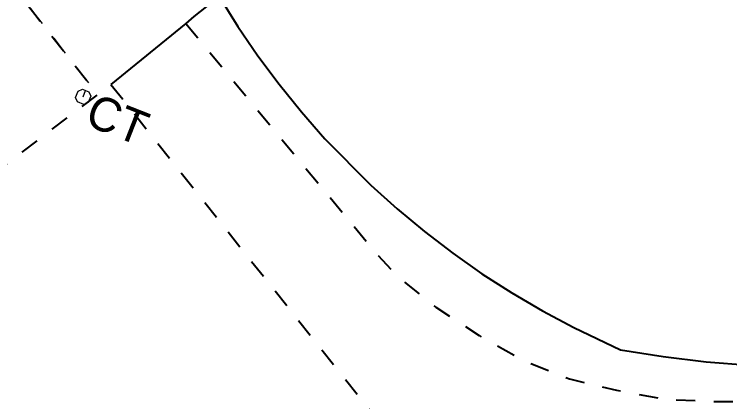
# Model space of a CAD drawing. Extents: x 421500 to 422711, y 436000 to 437000.
# Drawn here: x 422064.9 to 422083.91, y 436554.74 to 436565.02 of the extents above; entities that cross this region are included whole.
import ezdxf
from ezdxf.enums import TextEntityAlignment as Align

# ---------------------------------------------------------------- set-up
doc = ezdxf.new("R2010")
doc.units = 0
doc.linetypes.add('716709-ExBase$0$BLIP', pattern=[1, 0.5, -0.5])
doc.linetypes.add('716709-ExBase$0$OS-DASHEDLINE', pattern=[1, 0.5, -0.5])
doc.layers.get('0').update_dxf_attribs({"color": 210})
doc.layers.add('716709-ExBase$0$LCCPoint Features', color=8, linetype='Continuous', lineweight=0)
doc.layers.add('716709-ExBase$0$LCCVerges Footpaths and Tracks', color=8, linetype='716709-ExBase$0$BLIP', lineweight=0)
for name, color, linetype in [('716709-ExBase$0$OS-JoinV', 8, '716709-ExBase$0$BLIP'), ('716709-ExBase$0$OS-LINE_0030_OBSTRUCTING_FEAT', 8, 'Continuous'), ('716709-ExBase$0$OS-LINE_0032_PATH_OR_EDGE', 8, '716709-ExBase$0$OS-DASHEDLINE'), ('716709-ExBase$0$XC-LCCVerges', 251, '716709-ExBase$0$BLIP'), ('Pr-KerbEdge', 8, 'Continuous')]:
    doc.layers.add(name, color=color, linetype=linetype)
doc.styles.add('716709-ExBase$0$Style-WORKING', font='WORKING.shx')

# ---------------------------------------------------------------- blocks, each defined once
blk = doc.blocks.new('716709-ExBase$0$MSL1')
at = {"color": 0, "linetype": 'ByBlock', "lineweight": -2, "flags": 128}
blk.add_lwpolyline([(0, 0), (0, 1), (0.5, 1), (1, 0.5), (1, -0.5), (0.5, -1), (-0.5, -1), (-1, -0.5), (-1, 0.5), (-0.5, 1), (0, 1)], dxfattribs=at)

msp = doc.modelspace()

# ---------------------------------------------------------------- linework, layer by layer
at = {"layer": '716709-ExBase$0$LCCVerges Footpaths and Tracks', "flags": 128}
msp.add_lwpolyline([(422062.113, 436568.997), (422064.119, 436566.716), (422065.446, 436565.025), (422067.113, 436562.901)], dxfattribs=at)
at = {"layer": '716709-ExBase$0$OS-JoinV', "flags": 128}
msp.add_lwpolyline([(422061.139, 436558.331), (422067.47, 436563.16)], dxfattribs=at)
at = {"layer": '716709-ExBase$0$OS-LINE_0030_OBSTRUCTING_FEAT'}
for p, q in [((422070.34, 436565.5), (422069.67, 436564.96)), ((422069.67, 436564.96), (422069.46, 436564.78)), ((422069.46, 436564.78), (422067.47, 436563.16))]:
    msp.add_line(p, q, dxfattribs=at)
at = {"layer": '716709-ExBase$0$OS-LINE_0030_OBSTRUCTING_FEAT', "flags": 128}
msp.add_lwpolyline([(422070.34, 436565.5), (422070.84, 436564.7), (422071.37, 436563.92), (422071.94, 436563.17), (422072.53, 436562.43), (422073.15, 436561.72), (422074.37, 436560.49), (422075.07, 436559.86), (422075.8, 436559.26), (422076.55, 436558.68), (422077.32, 436558.14), (422078.12, 436557.63), (422078.93, 436557.15), (422079.77, 436556.71), (422081.01, 436556.12), (422082.14, 436555.94), (422083.28, 436555.8), (422084.42, 436555.71)], dxfattribs=at)
at = {"layer": '716709-ExBase$0$OS-LINE_0032_PATH_OR_EDGE', "flags": 128}
for points in [[(422069.46, 436564.78), (422074.5, 436558.7), (422075.1, 436558.05), (422076.1, 436557.25), (422077.25, 436556.5), (422078.4, 436555.85), (422079.65, 436555.35), (422080.9, 436555.05), (422082.25, 436554.8), (422083.55, 436554.75), (422086.1, 436554.75), (422105.6, 436555.3), (422105.55, 436552.55), (422093.28, 436552.22), (422083.5, 436551.95), (422083.8, 436549.9)], [(422067.47, 436563.16), (422074.8, 436553.95), (422077.8, 436550.65), (422077.15, 436550.1), (422078.78, 436547.93)]]:
    msp.add_lwpolyline(points, dxfattribs=at)
at = {"layer": '716709-ExBase$0$XC-LCCVerges', "flags": 128}
msp.add_lwpolyline([(422042.536, 436488.975), (422041.43, 436487.196), (422032.61, 436491.808), (422025.208, 436496.089), (422021.775, 436498.45), (422018.472, 436500.99), (422016, 436502.931), (422013.602, 436504.972), (422011.534, 436507.349), (422010.305, 436509.279), (422009.29, 436511.332), (422008.616, 436513.522), (422008.403, 436516.084), (422008.653, 436518.641), (422009.154, 436521.156), (422010.327, 436524.889), (422011.991, 436528.431), (422014.017, 436531.758), (422016.415, 436534.826), (422021.499, 436539.667), (422032.066, 436547.462), (422038.316, 436551.89), (422045.169, 436556.928), (422052.211, 436562.321), (422061.124, 436569.199), (422061.965, 436569.165), (422064.119, 436566.716), (422065.446, 436565.025), (422067.113, 436562.901)], dxfattribs=at)
at = {"layer": 'Pr-KerbEdge'}
msp.add_arc((422086.924, 436454.956), 118.125, 133.73212, 133.73212, dxfattribs=at)

# ---------------------------------------------------------------- block references
at = {"layer": '716709-ExBase$0$LCCPoint Features', "xscale": 0.18, "yscale": 0.18, "zscale": 0.18, "rotation": 338.5807557840462}
msp.add_blockref('716709-ExBase$0$MSL1', (422066.731, 436562.833), dxfattribs=at)
msp.add_blockref('716709-ExBase$0$MSL1', (422066.731, 436562.833), dxfattribs=at)

# ---------------------------------------------------------------- texts
at = {"layer": '716709-ExBase$0$LCCPoint Features', "style": '716709-ExBase$0$Style-WORKING'}
msp.add_text('CT', height=0.9, rotation=338.5808, dxfattribs=at).set_placement((422067.064, 436562.943), align=Align.TOP_LEFT)
msp.add_text('CT', height=0.9, rotation=338.5808, dxfattribs=at).set_placement((422067.064, 436562.943), align=Align.TOP_LEFT)

doc.saveas('drawing.dxf')
